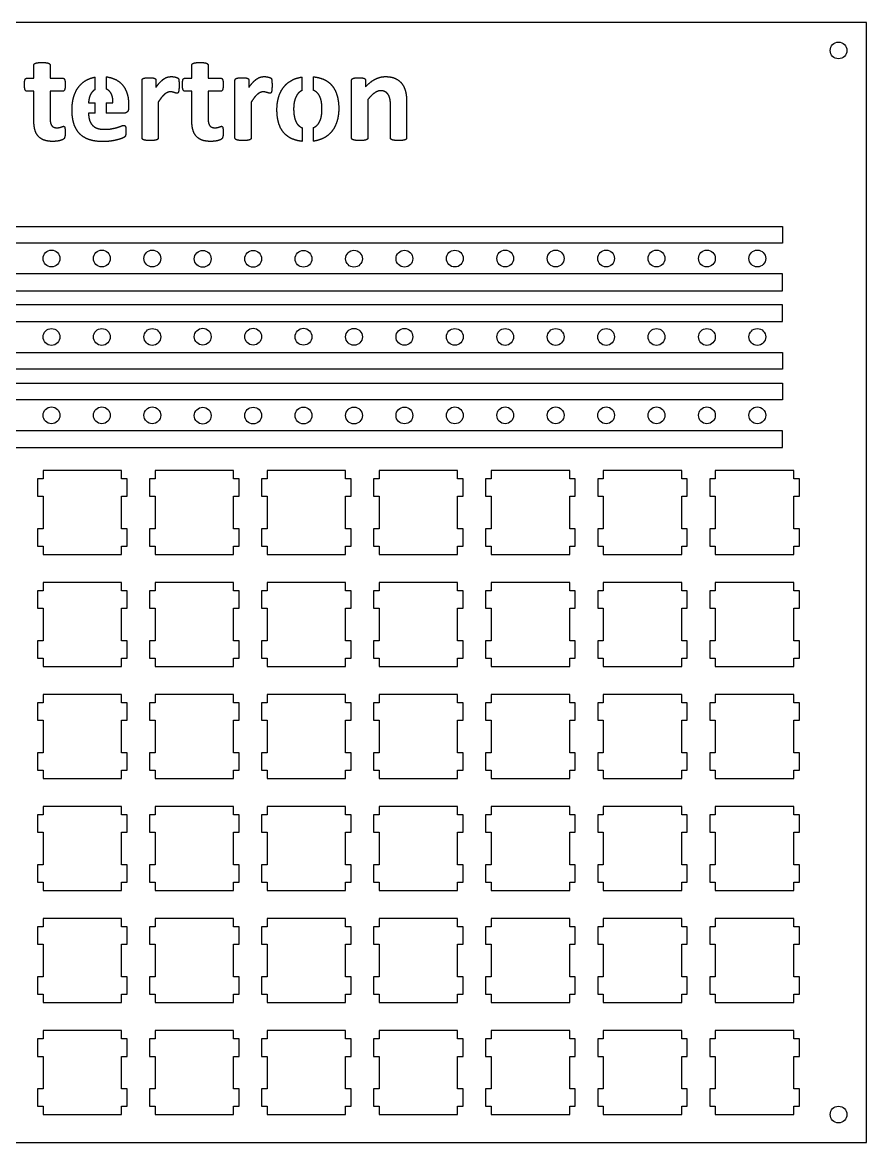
# Model space of a CAD drawing. Header units: millimetres. Extents: x 0 to 300, y 0 to 200.
# Drawn here: x 149.3 to 300, y 0 to 200 of the extents above; entities that cross this region are included whole.
import ezdxf

# ---------------------------------------------------------------- set-up
doc = ezdxf.new("R2010")
doc.units = ezdxf.units.MM
doc.layers.get('0').update_dxf_attribs({"linetype": 'CONTINUOUS'})

msp = doc.modelspace()

# ---------------------------------------------------------------- linework, layer by layer
for p, q in [((151.36, 190.06), (151.36, 192.35)), ((154.26, 192.35), (154.26, 190.06)), ((179.56, 190.06), (179.56, 192.35)), ((182.46, 192.35), (182.46, 190.06)), ((150.14, 190.06), (151.36, 190.06)), ((154.26, 190.06), (156.5, 190.06)), ((162.29, 188.01), (162.29, 190.23)), ((164.29, 190.28), (164.29, 188.1)), ((178.34, 190.06), (179.56, 190.06)), ((182.46, 190.06), (184.7, 190.06)), ((199.24, 187.83), (199.24, 190.25)), ((201.24, 190.29), (201.24, 187.88)), ((170.67, 179.37), (170.67, 189.67)), ((173.15, 189.67), (173.15, 188.39)), ((187.26, 179.37), (187.26, 189.67)), ((189.74, 189.67), (189.74, 188.39)), ((208.07, 179.37), (208.07, 189.67)), ((210.55, 189.67), (210.55, 188.48)), ((151.36, 187.7), (150.13, 187.7)), ((151.36, 182.43), (151.36, 187.7)), ((156.51, 187.7), (154.26, 187.7)), ((154.26, 187.7), (154.26, 182.87)), ((179.56, 187.7), (178.33, 187.7)), ((179.56, 182.43), (179.56, 187.7)), ((182.46, 187.7), (182.46, 182.87)), ((184.71, 187.7), (182.46, 187.7)), ((210.98, 186.22), (210.98, 179.37)), ((161.12, 185.65), (162.29, 185.65)), ((162.29, 183.78), (162.29, 185.65)), ((164.29, 185.65), (165.46, 185.65)), ((164.29, 185.65), (164.29, 183.78)), ((168.28, 185.28), (168.28, 184.82)), ((173.57, 185.79), (173.57, 179.37)), ((190.17, 185.79), (190.17, 179.37)), ((215.01, 179.37), (215.01, 185.25)), ((217.9, 185.73), (217.9, 179.37)), ((162.29, 183.78), (161.12, 183.78)), ((167.39, 183.78), (164.29, 183.78)), ((199.24, 181.2), (199.24, 178.76)), ((201.24, 181.21), (201.24, 178.79))]:
    msp.add_line(p, q)
for points in [[(300, 200), (0, 200), (0, 0), (300, 0)], [(285, 160.58), (15, 160.58), (15, 163.58), (285, 163.58)], [(15, 152.09), (285, 152.09), (285, 155.09), (15, 155.09)], [(15, 149.59), (15, 146.59), (285, 146.59), (285, 149.59)], [(285, 141.09), (285, 138.09), (15, 138.09), (15, 141.09)], [(15, 132.59), (15, 135.59), (285, 135.59), (285, 132.59)], [(15, 124.1), (285, 124.1), (285, 127.1), (15, 127.1)], [(168, 115.4), (168, 118.5), (167, 118.5), (167, 120), (153, 120), (153, 118.5), (152, 118.5), (152, 115.4), (153, 115.4), (153, 109.6), (152, 109.6), (152, 106.5), (153, 106.5), (153, 105), (167, 105), (167, 106.5), (168, 106.5), (168, 109.6), (167, 109.6), (167, 115.4)], [(172, 118.5), (172, 115.4), (173, 115.4), (173, 109.6), (172, 109.6), (172, 106.5), (173, 106.5), (173, 105), (187, 105), (187, 106.5), (188, 106.5), (188, 109.6), (187, 109.6), (187, 115.4), (188, 115.4), (188, 118.5), (187, 118.5), (187, 120), (173, 120), (173, 118.5)], [(193, 109.6), (192, 109.6), (192, 106.5), (193, 106.5), (193, 105), (207, 105), (207, 106.5), (208, 106.5), (208, 109.6), (207, 109.6), (207, 115.4), (208, 115.4), (208, 118.5), (207, 118.5), (207, 120), (193, 120), (193, 118.5), (192, 118.5), (192, 115.4), (193, 115.4)], [(227, 105), (227, 106.5), (228, 106.5), (228, 109.6), (227, 109.6), (227, 115.4), (228, 115.4), (228, 118.5), (227, 118.5), (227, 120), (213, 120), (213, 118.5), (212, 118.5), (212, 115.4), (213, 115.4), (213, 109.6), (212, 109.6), (212, 106.5), (213, 106.5), (213, 105)], [(233, 105), (247, 105), (247, 106.5), (248, 106.5), (248, 109.6), (247, 109.6), (247, 115.4), (248, 115.4), (248, 118.5), (247, 118.5), (247, 120), (233, 120), (233, 118.5), (232, 118.5), (232, 115.4), (233, 115.4), (233, 109.6), (232, 109.6), (232, 106.5), (233, 106.5)], [(268, 106.5), (268, 109.6), (267, 109.6), (267, 115.4), (268, 115.4), (268, 118.5), (267, 118.5), (267, 120), (253, 120), (253, 118.5), (252, 118.5), (252, 115.4), (253, 115.4), (253, 109.6), (252, 109.6), (252, 106.5), (253, 106.5), (253, 105), (267, 105), (267, 106.5)], [(273, 105), (287, 105), (287, 106.5), (288, 106.5), (288, 109.6), (287, 109.6), (287, 115.4), (288, 115.4), (288, 118.5), (287, 118.5), (287, 120), (273, 120), (273, 118.5), (272, 118.5), (272, 115.4), (273, 115.4), (273, 109.6), (272, 109.6), (272, 106.5), (273, 106.5)], [(167, 86.5), (168, 86.5), (168, 89.6), (167, 89.6), (167, 95.4), (168, 95.4), (168, 98.5), (167, 98.5), (167, 100), (153, 100), (153, 98.5), (152, 98.5), (152, 95.4), (153, 95.4), (153, 89.6), (152, 89.6), (152, 86.5), (153, 86.5), (153, 85), (167, 85)], [(192, 86.5), (193, 86.5), (193, 85), (207, 85), (207, 86.5), (208, 86.5), (208, 89.6), (207, 89.6), (207, 95.4), (208, 95.4), (208, 98.5), (207, 98.5), (207, 100), (193, 100), (193, 98.5), (192, 98.5), (192, 95.4), (193, 95.4), (193, 89.6), (192, 89.6)], [(227, 98.5), (227, 100), (213, 100), (213, 98.5), (212, 98.5), (212, 95.4), (213, 95.4), (213, 89.6), (212, 89.6), (212, 86.5), (213, 86.5), (213, 85), (227, 85), (227, 86.5), (228, 86.5), (228, 89.6), (227, 89.6), (227, 95.4), (228, 95.4), (228, 98.5)], [(267, 86.5), (268, 86.5), (268, 89.6), (267, 89.6), (267, 95.4), (268, 95.4), (268, 98.5), (267, 98.5), (267, 100), (253, 100), (253, 98.5), (252, 98.5), (252, 95.4), (253, 95.4), (253, 89.6), (252, 89.6), (252, 86.5), (253, 86.5), (253, 85), (267, 85)], [(287, 95.4), (288, 95.4), (288, 98.5), (287, 98.5), (287, 100), (273, 100), (273, 98.5), (272, 98.5), (272, 95.4), (273, 95.4), (273, 89.6), (272, 89.6), (272, 86.5), (273, 86.5), (273, 85), (287, 85), (287, 86.5), (288, 86.5), (288, 89.6), (287, 89.6)], [(187, 98.5), (187, 100), (173, 100), (173, 98.5), (172, 98.5), (172, 95.4), (173, 95.4), (173, 89.6), (172, 89.6), (172, 86.5), (173, 86.5), (173, 85), (187, 85), (187, 86.5), (188, 86.5), (188, 89.6), (187, 89.6), (187, 95.4), (188, 95.4), (188, 98.5)], [(247, 85), (247, 86.5), (248, 86.5), (248, 89.6), (247, 89.6), (247, 95.4), (248, 95.4), (248, 98.5), (247, 98.5), (247, 100), (233, 100), (233, 98.5), (232, 98.5), (232, 95.4), (233, 95.4), (233, 89.6), (232, 89.6), (232, 86.5), (233, 86.5), (233, 85)], [(167, 75.4), (168, 75.4), (168, 78.5), (167, 78.5), (167, 80), (153, 80), (153, 78.5), (152, 78.5), (152, 75.4), (153, 75.4), (153, 69.6), (152, 69.6), (152, 66.5), (153, 66.5), (153, 65), (167, 65), (167, 66.5), (168, 66.5), (168, 69.6), (167, 69.6)], [(172, 75.4), (173, 75.4), (173, 69.6), (172, 69.6), (172, 66.5), (173, 66.5), (173, 65), (187, 65), (187, 66.5), (188, 66.5), (188, 69.6), (187, 69.6), (187, 75.4), (188, 75.4), (188, 78.5), (187, 78.5), (187, 80), (173, 80), (173, 78.5), (172, 78.5)], [(207, 78.5), (207, 80), (193, 80), (193, 78.5), (192, 78.5), (192, 75.4), (193, 75.4), (193, 69.6), (192, 69.6), (192, 66.5), (193, 66.5), (193, 65), (207, 65), (207, 66.5), (208, 66.5), (208, 69.6), (207, 69.6), (207, 75.4), (208, 75.4), (208, 78.5)], [(212, 66.5), (213, 66.5), (213, 65), (227, 65), (227, 66.5), (228, 66.5), (228, 69.6), (227, 69.6), (227, 75.4), (228, 75.4), (228, 78.5), (227, 78.5), (227, 80), (213, 80), (213, 78.5), (212, 78.5), (212, 75.4), (213, 75.4), (213, 69.6), (212, 69.6)], [(233, 65), (247, 65), (247, 66.5), (248, 66.5), (248, 69.6), (247, 69.6), (247, 75.4), (248, 75.4), (248, 78.5), (247, 78.5), (247, 80), (233, 80), (233, 78.5), (232, 78.5), (232, 75.4), (233, 75.4), (233, 69.6), (232, 69.6), (232, 66.5), (233, 66.5)], [(253, 66.5), (253, 65), (267, 65), (267, 66.5), (268, 66.5), (268, 69.6), (267, 69.6), (267, 75.4), (268, 75.4), (268, 78.5), (267, 78.5), (267, 80), (253, 80), (253, 78.5), (252, 78.5), (252, 75.4), (253, 75.4), (253, 69.6), (252, 69.6), (252, 66.5)], [(273, 75.4), (273, 69.6), (272, 69.6), (272, 66.5), (273, 66.5), (273, 65), (287, 65), (287, 66.5), (288, 66.5), (288, 69.6), (287, 69.6), (287, 75.4), (288, 75.4), (288, 78.5), (287, 78.5), (287, 80), (273, 80), (273, 78.5), (272, 78.5), (272, 75.4)], [(167, 45), (167, 46.5), (168, 46.5), (168, 49.6), (167, 49.6), (167, 55.4), (168, 55.4), (168, 58.5), (167, 58.5), (167, 60), (153, 60), (153, 58.5), (152, 58.5), (152, 55.4), (153, 55.4), (153, 49.6), (152, 49.6), (152, 46.5), (153, 46.5), (153, 45)], [(208, 49.6), (207, 49.6), (207, 55.4), (208, 55.4), (208, 58.5), (207, 58.5), (207, 60), (193, 60), (193, 58.5), (192, 58.5), (192, 55.4), (193, 55.4), (193, 49.6), (192, 49.6), (192, 46.5), (193, 46.5), (193, 45), (207, 45), (207, 46.5), (208, 46.5)], [(212, 49.6), (212, 46.5), (213, 46.5), (213, 45), (227, 45), (227, 46.5), (228, 46.5), (228, 49.6), (227, 49.6), (227, 55.4), (228, 55.4), (228, 58.5), (227, 58.5), (227, 60), (213, 60), (213, 58.5), (212, 58.5), (212, 55.4), (213, 55.4), (213, 49.6)], [(268, 49.6), (267, 49.6), (267, 55.4), (268, 55.4), (268, 58.5), (267, 58.5), (267, 60), (253, 60), (253, 58.5), (252, 58.5), (252, 55.4), (253, 55.4), (253, 49.6), (252, 49.6), (252, 46.5), (253, 46.5), (253, 45), (267, 45), (267, 46.5), (268, 46.5)], [(273, 49.6), (272, 49.6), (272, 46.5), (273, 46.5), (273, 45), (287, 45), (287, 46.5), (288, 46.5), (288, 49.6), (287, 49.6), (287, 55.4), (288, 55.4), (288, 58.5), (287, 58.5), (287, 60), (273, 60), (273, 58.5), (272, 58.5), (272, 55.4), (273, 55.4)], [(173, 58.5), (172, 58.5), (172, 55.4), (173, 55.4), (173, 49.6), (172, 49.6), (172, 46.5), (173, 46.5), (173, 45), (187, 45), (187, 46.5), (188, 46.5), (188, 49.6), (187, 49.6), (187, 55.4), (188, 55.4), (188, 58.5), (187, 58.5), (187, 60), (173, 60)], [(232, 46.5), (233, 46.5), (233, 45), (247, 45), (247, 46.5), (248, 46.5), (248, 49.6), (247, 49.6), (247, 55.4), (248, 55.4), (248, 58.5), (247, 58.5), (247, 60), (233, 60), (233, 58.5), (232, 58.5), (232, 55.4), (233, 55.4), (233, 49.6), (232, 49.6)], [(153, 29.6), (152, 29.6), (152, 26.5), (153, 26.5), (153, 25), (167, 25), (167, 26.5), (168, 26.5), (168, 29.6), (167, 29.6), (167, 35.4), (168, 35.4), (168, 38.5), (167, 38.5), (167, 40), (153, 40), (153, 38.5), (152, 38.5), (152, 35.4), (153, 35.4)], [(173, 29.6), (172, 29.6), (172, 26.5), (173, 26.5), (173, 25), (187, 25), (187, 26.5), (188, 26.5), (188, 29.6), (187, 29.6), (187, 35.4), (188, 35.4), (188, 38.5), (187, 38.5), (187, 40), (173, 40), (173, 38.5), (172, 38.5), (172, 35.4), (173, 35.4)], [(208, 29.6), (207, 29.6), (207, 35.4), (208, 35.4), (208, 38.5), (207, 38.5), (207, 40), (193, 40), (193, 38.5), (192, 38.5), (192, 35.4), (193, 35.4), (193, 29.6), (192, 29.6), (192, 26.5), (193, 26.5), (193, 25), (207, 25), (207, 26.5), (208, 26.5)], [(212, 35.4), (213, 35.4), (213, 29.6), (212, 29.6), (212, 26.5), (213, 26.5), (213, 25), (227, 25), (227, 26.5), (228, 26.5), (228, 29.6), (227, 29.6), (227, 35.4), (228, 35.4), (228, 38.5), (227, 38.5), (227, 40), (213, 40), (213, 38.5), (212, 38.5)], [(232, 29.6), (232, 26.5), (233, 26.5), (233, 25), (247, 25), (247, 26.5), (248, 26.5), (248, 29.6), (247, 29.6), (247, 35.4), (248, 35.4), (248, 38.5), (247, 38.5), (247, 40), (233, 40), (233, 38.5), (232, 38.5), (232, 35.4), (233, 35.4), (233, 29.6)], [(253, 25), (267, 25), (267, 26.5), (268, 26.5), (268, 29.6), (267, 29.6), (267, 35.4), (268, 35.4), (268, 38.5), (267, 38.5), (267, 40), (253, 40), (253, 38.5), (252, 38.5), (252, 35.4), (253, 35.4), (253, 29.6), (252, 29.6), (252, 26.5), (253, 26.5)], [(273, 35.4), (273, 29.6), (272, 29.6), (272, 26.5), (273, 26.5), (273, 25), (287, 25), (287, 26.5), (288, 26.5), (288, 29.6), (287, 29.6), (287, 35.4), (288, 35.4), (288, 38.5), (287, 38.5), (287, 40), (273, 40), (273, 38.5), (272, 38.5), (272, 35.4)], [(153, 18.5), (152, 18.5), (152, 15.4), (153, 15.4), (153, 9.6), (152, 9.6), (152, 6.5), (153, 6.5), (153, 5), (167, 5), (167, 6.5), (168, 6.5), (168, 9.6), (167, 9.6), (167, 15.4), (168, 15.4), (168, 18.5), (167, 18.5), (167, 20), (153, 20)], [(207, 9.6), (207, 15.4), (208, 15.4), (208, 18.5), (207, 18.5), (207, 20), (193, 20), (193, 18.5), (192, 18.5), (192, 15.4), (193, 15.4), (193, 9.6), (192, 9.6), (192, 6.5), (193, 6.5), (193, 5), (207, 5), (207, 6.5), (208, 6.5), (208, 9.6)], [(227, 20), (213, 20), (213, 18.5), (212, 18.5), (212, 15.4), (213, 15.4), (213, 9.6), (212, 9.6), (212, 6.5), (213, 6.5), (213, 5), (227, 5), (227, 6.5), (228, 6.5), (228, 9.6), (227, 9.6), (227, 15.4), (228, 15.4), (228, 18.5), (227, 18.5)], [(252, 18.5), (252, 15.4), (253, 15.4), (253, 9.6), (252, 9.6), (252, 6.5), (253, 6.5), (253, 5), (267, 5), (267, 6.5), (268, 6.5), (268, 9.6), (267, 9.6), (267, 15.4), (268, 15.4), (268, 18.5), (267, 18.5), (267, 20), (253, 20), (253, 18.5)], [(272, 18.5), (272, 15.4), (273, 15.4), (273, 9.6), (272, 9.6), (272, 6.5), (273, 6.5), (273, 5), (287, 5), (287, 6.5), (288, 6.5), (288, 9.6), (287, 9.6), (287, 15.4), (288, 15.4), (288, 18.5), (287, 18.5), (287, 20), (273, 20), (273, 18.5)], [(188, 15.4), (188, 18.5), (187, 18.5), (187, 20), (173, 20), (173, 18.5), (172, 18.5), (172, 15.4), (173, 15.4), (173, 9.6), (172, 9.6), (172, 6.5), (173, 6.5), (173, 5), (187, 5), (187, 6.5), (188, 6.5), (188, 9.6), (187, 9.6), (187, 15.4)], [(233, 6.5), (233, 5), (247, 5), (247, 6.5), (248, 6.5), (248, 9.6), (247, 9.6), (247, 15.4), (248, 15.4), (248, 18.5), (247, 18.5), (247, 20), (233, 20), (233, 18.5), (232, 18.5), (232, 15.4), (233, 15.4), (233, 9.6), (232, 9.6), (232, 6.5)]]:
    msp.add_lwpolyline(points, close=True)
for centre in [(295, 195), (154.5, 157.84), (163.5, 157.84), (172.5, 157.84), (181.5, 157.78), (190.5, 157.79), (199.5, 157.8), (208.5, 157.81), (217.5, 157.82), (226.5, 157.83), (235.5, 157.84), (244.5, 157.84), (253.5, 157.84), (262.5, 157.84), (271.5, 157.84), (280.5, 157.84), (154.5, 143.84), (163.5, 143.84), (172.5, 143.84), (181.5, 143.89), (190.5, 143.89), (199.5, 143.88), (208.5, 143.87), (217.5, 143.86), (226.5, 143.85), (235.5, 143.84), (244.5, 143.84), (253.5, 143.84), (262.5, 143.84), (271.5, 143.84), (280.5, 143.84), (154.5, 129.85), (163.5, 129.85), (172.5, 129.85), (181.5, 129.79), (190.5, 129.8), (199.5, 129.81), (208.5, 129.82), (217.5, 129.83), (226.5, 129.84), (235.5, 129.85), (244.5, 129.85), (253.5, 129.85), (262.5, 129.85), (271.5, 129.85), (280.5, 129.85), (295, 5)]:
    msp.add_circle(centre, 1.5)
for points in [[(151.36, 192.35), (151.36, 192.47), (151.43, 192.56)], [(151.43, 192.56), (151.49, 192.65), (151.66, 192.72)], [(151.66, 192.72), (151.82, 192.78), (152.11, 192.81)], [(152.11, 192.81), (152.39, 192.84), (152.8, 192.84)], [(152.8, 192.84), (153.23, 192.84), (153.51, 192.81)], [(153.51, 192.81), (153.8, 192.78), (153.96, 192.72)], [(153.96, 192.72), (154.12, 192.65), (154.19, 192.56)], [(154.19, 192.56), (154.26, 192.47), (154.26, 192.35)], [(179.56, 192.35), (179.56, 192.47), (179.63, 192.56)], [(179.63, 192.56), (179.69, 192.65), (179.86, 192.72)], [(179.86, 192.72), (180.02, 192.78), (180.31, 192.81)], [(180.31, 192.81), (180.59, 192.84), (181, 192.84)], [(181, 192.84), (181.43, 192.84), (181.71, 192.81)], [(181.71, 192.81), (182, 192.78), (182.16, 192.72)], [(182.16, 192.72), (182.32, 192.65), (182.39, 192.56)], [(182.39, 192.56), (182.46, 192.47), (182.46, 192.35)], [(149.79, 189.81), (149.85, 189.94), (149.94, 190)], [(149.94, 190), (150.02, 190.06), (150.14, 190.06)], [(156.5, 190.06), (156.61, 190.06), (156.7, 190)], [(156.7, 190), (156.78, 189.94), (156.84, 189.81)], [(161.22, 189.92), (161.72, 190.13), (162.29, 190.23)], [(164.29, 190.28), (165.04, 190.19), (165.63, 189.94)], [(170.72, 189.87), (170.78, 189.95), (170.93, 190.01)], [(170.93, 190.01), (171.08, 190.07), (171.32, 190.1)], [(171.32, 190.1), (171.55, 190.13), (171.91, 190.13)], [(171.91, 190.13), (172.28, 190.13), (172.52, 190.1)], [(172.52, 190.1), (172.77, 190.07), (172.9, 190.01)], [(172.9, 190.01), (173.03, 189.95), (173.09, 189.87)], [(174.59, 189.93), (174.91, 190.15), (175.23, 190.24)], [(175.23, 190.24), (175.56, 190.32), (175.88, 190.32)], [(175.88, 190.32), (176.03, 190.32), (176.2, 190.31)], [(176.2, 190.31), (176.38, 190.29), (176.56, 190.25)], [(176.56, 190.25), (176.75, 190.21), (176.88, 190.16)], [(176.88, 190.16), (177.02, 190.1), (177.09, 190.05)], [(177.09, 190.05), (177.15, 189.99), (177.18, 189.92)], [(177.99, 189.81), (178.05, 189.94), (178.14, 190)], [(178.14, 190), (178.22, 190.06), (178.34, 190.06)], [(184.7, 190.06), (184.81, 190.06), (184.9, 190)], [(184.9, 190), (184.98, 189.94), (185.04, 189.81)], [(187.32, 189.87), (187.37, 189.95), (187.52, 190.01)], [(187.52, 190.01), (187.67, 190.07), (187.91, 190.1)], [(187.91, 190.1), (188.15, 190.13), (188.5, 190.13)], [(188.5, 190.13), (188.87, 190.13), (189.12, 190.1)], [(189.12, 190.1), (189.36, 190.07), (189.49, 190.01)], [(189.49, 190.01), (189.62, 189.95), (189.68, 189.87)], [(191.18, 189.93), (191.5, 190.15), (191.83, 190.24)], [(191.83, 190.24), (192.15, 190.32), (192.47, 190.32)], [(192.47, 190.32), (192.62, 190.32), (192.8, 190.31)], [(192.8, 190.31), (192.97, 190.29), (193.15, 190.25)], [(193.15, 190.25), (193.34, 190.21), (193.48, 190.16)], [(193.48, 190.16), (193.62, 190.1), (193.68, 190.05)], [(193.68, 190.05), (193.74, 189.99), (193.77, 189.92)], [(197.91, 189.9), (198.52, 190.14), (199.24, 190.25)], [(201.24, 190.29), (202.1, 190.2), (202.79, 189.95)], [(208.13, 189.87), (208.19, 189.95), (208.34, 190.01)], [(208.34, 190.01), (208.49, 190.07), (208.73, 190.1)], [(208.73, 190.1), (208.96, 190.13), (209.32, 190.13)], [(209.32, 190.13), (209.69, 190.13), (209.93, 190.1)], [(209.93, 190.1), (210.17, 190.07), (210.31, 190.01)], [(210.31, 190.01), (210.44, 189.95), (210.5, 189.87)], [(212.29, 189.86), (213.17, 190.32), (214.13, 190.32)], [(214.13, 190.32), (215.18, 190.32), (215.9, 189.98)], [(149.68, 188.88), (149.68, 189.22), (149.71, 189.45)], [(149.79, 187.98), (149.68, 188.25), (149.68, 188.88)], [(149.71, 189.45), (149.73, 189.68), (149.79, 189.81)], [(156.84, 189.81), (156.9, 189.68), (156.93, 189.45)], [(156.96, 188.88), (156.96, 188.25), (156.84, 187.98)], [(156.93, 189.45), (156.96, 189.22), (156.96, 188.88)], [(158.53, 186.88), (158.88, 187.98), (159.57, 188.75)], [(159.57, 188.75), (160.25, 189.52), (161.22, 189.92)], [(162.29, 188.01), (161.95, 187.81), (161.71, 187.5)], [(164.97, 187.57), (164.71, 187.93), (164.29, 188.1)], [(165.63, 189.94), (166.55, 189.56), (167.13, 188.89)], [(167.13, 188.89), (167.72, 188.21), (168, 187.29)], [(170.67, 189.67), (170.67, 189.78), (170.72, 189.87)], [(173.09, 189.87), (173.15, 189.78), (173.15, 189.67)], [(173.15, 188.39), (173.55, 188.96), (173.91, 189.34)], [(173.91, 189.34), (174.27, 189.71), (174.59, 189.93)], [(177.18, 189.92), (177.21, 189.85), (177.23, 189.73)], [(177.25, 188.03), (177.23, 187.76), (177.18, 187.61)], [(177.23, 189.73), (177.25, 189.61), (177.27, 189.37)], [(177.28, 188.71), (177.28, 188.29), (177.25, 188.03)], [(177.27, 189.37), (177.28, 189.12), (177.28, 188.71)], [(177.88, 188.88), (177.88, 189.22), (177.91, 189.45)], [(177.99, 187.98), (177.88, 188.25), (177.88, 188.88)], [(177.91, 189.45), (177.93, 189.68), (177.99, 189.81)], [(185.04, 189.81), (185.1, 189.68), (185.13, 189.45)], [(185.16, 188.88), (185.16, 188.25), (185.04, 187.98)], [(185.13, 189.45), (185.16, 189.22), (185.16, 188.88)], [(187.26, 189.67), (187.26, 189.78), (187.32, 189.87)], [(189.68, 189.87), (189.74, 189.78), (189.74, 189.67)], [(189.74, 188.39), (190.14, 188.96), (190.5, 189.34)], [(190.5, 189.34), (190.86, 189.71), (191.18, 189.93)], [(193.77, 189.92), (193.8, 189.85), (193.82, 189.73)], [(193.85, 188.03), (193.82, 187.76), (193.78, 187.61)], [(193.82, 189.73), (193.85, 189.61), (193.86, 189.37)], [(193.87, 188.71), (193.87, 188.29), (193.85, 188.03)], [(193.86, 189.37), (193.87, 189.12), (193.87, 188.71)], [(195.1, 186.82), (195.45, 187.91), (196.15, 188.69)], [(196.15, 188.69), (196.86, 189.47), (197.91, 189.9)], [(202.79, 189.95), (203.8, 189.57), (204.47, 188.85)], [(204.47, 188.85), (205.13, 188.12), (205.45, 187.06)], [(208.07, 189.67), (208.07, 189.78), (208.13, 189.87)], [(210.5, 189.87), (210.55, 189.78), (210.55, 189.67)], [(210.55, 188.48), (211.41, 189.4), (212.29, 189.86)], [(215.9, 189.98), (216.62, 189.63), (217.07, 189.04)], [(217.07, 189.04), (217.51, 188.44), (217.71, 187.65)], [(150.13, 187.7), (149.91, 187.7), (149.79, 187.98)], [(156.84, 187.98), (156.73, 187.7), (156.51, 187.7)], [(158.17, 184.4), (158.17, 185.78), (158.53, 186.88)], [(161.29, 186.67), (161.15, 186.19), (161.12, 185.65)], [(161.71, 187.5), (161.43, 187.15), (161.29, 186.67)], [(165.46, 185.65), (165.5, 186.87), (164.97, 187.57)], [(168, 187.29), (168.28, 186.37), (168.28, 185.28)], [(174.18, 186.64), (173.9, 186.3), (173.57, 185.79)], [(174.72, 187.2), (174.46, 186.99), (174.18, 186.64)], [(175.22, 187.5), (174.98, 187.4), (174.72, 187.2)], [(175.71, 187.6), (175.47, 187.6), (175.22, 187.5)], [(176.09, 187.56), (175.92, 187.6), (175.71, 187.6)], [(176.41, 187.47), (176.26, 187.52), (176.09, 187.56)], [(176.67, 187.39), (176.55, 187.43), (176.41, 187.47)], [(176.87, 187.35), (176.78, 187.35), (176.67, 187.39)], [(177.06, 187.4), (176.99, 187.35), (176.87, 187.35)], [(177.18, 187.61), (177.14, 187.46), (177.06, 187.4)], [(178.33, 187.7), (178.11, 187.7), (177.99, 187.98)], [(185.04, 187.98), (184.93, 187.7), (184.71, 187.7)], [(190.77, 186.64), (190.49, 186.3), (190.17, 185.79)], [(191.31, 187.2), (191.05, 186.99), (190.77, 186.64)], [(191.82, 187.5), (191.57, 187.4), (191.31, 187.2)], [(192.3, 187.6), (192.06, 187.6), (191.82, 187.5)], [(192.68, 187.56), (192.51, 187.6), (192.3, 187.6)], [(193, 187.47), (192.85, 187.52), (192.68, 187.56)], [(193.26, 187.39), (193.14, 187.43), (193, 187.47)], [(193.47, 187.35), (193.37, 187.35), (193.26, 187.39)], [(193.66, 187.4), (193.58, 187.35), (193.47, 187.35)], [(193.78, 187.61), (193.73, 187.46), (193.66, 187.4)], [(194.75, 184.42), (194.75, 185.73), (195.1, 186.82)], [(197.89, 186), (197.73, 185.36), (197.73, 184.54)], [(198.36, 187.1), (198.05, 186.64), (197.89, 186)], [(199.15, 187.79), (198.67, 187.55), (198.36, 187.1)], [(199.24, 187.83), (199.2, 187.81), (199.15, 187.79)], [(201.49, 187.76), (201.37, 187.83), (201.24, 187.88)], [(202.26, 187.02), (201.97, 187.5), (201.49, 187.76)], [(202.67, 185.91), (202.55, 186.55), (202.26, 187.02)], [(205.45, 187.06), (205.78, 186), (205.78, 184.62)], [(212.16, 187.39), (211.59, 186.99), (210.98, 186.22)], [(213.28, 187.8), (212.72, 187.8), (212.16, 187.39)], [(214.04, 187.63), (213.72, 187.8), (213.28, 187.8)], [(214.58, 187.16), (214.37, 187.46), (214.04, 187.63)], [(214.9, 186.42), (214.79, 186.85), (214.58, 187.16)], [(215.01, 185.25), (215.01, 186), (214.9, 186.42)], [(217.71, 187.65), (217.9, 186.85), (217.9, 185.73)], [(158.51, 181.89), (158.17, 182.96), (158.17, 184.4)], [(168.04, 184.04), (167.8, 183.78), (167.39, 183.78)], [(168.28, 184.82), (168.28, 184.29), (168.04, 184.04)], [(195.07, 181.99), (194.75, 183.05), (194.75, 184.42)], [(197.73, 184.54), (197.73, 183.78), (197.86, 183.14)], [(202.64, 183.05), (202.79, 183.69), (202.79, 184.51)], [(202.79, 184.51), (202.79, 185.27), (202.67, 185.91)], [(205.78, 184.62), (205.78, 183.31), (205.43, 182.22)], [(151.56, 180.79), (151.36, 181.49), (151.36, 182.43)], [(154.26, 182.87), (154.26, 182.03), (154.52, 181.61)], [(161.12, 183.78), (161.12, 183.12), (161.28, 182.59)], [(161.28, 182.59), (161.43, 182.05), (161.78, 181.68)], [(179.76, 180.79), (179.56, 181.49), (179.56, 182.43)], [(182.46, 182.87), (182.46, 182.03), (182.72, 181.61)], [(197.86, 183.14), (197.99, 182.5), (198.27, 182.03)], [(198.27, 182.03), (198.55, 181.55), (199.04, 181.3)], [(202.18, 181.96), (202.49, 182.41), (202.64, 183.05)], [(205.43, 182.22), (205.08, 181.14), (204.38, 180.35)], [(152.17, 179.65), (151.75, 180.1), (151.56, 180.79)], [(154.52, 181.61), (154.79, 181.19), (155.47, 181.19)], [(155.47, 181.19), (155.7, 181.19), (155.88, 181.23)], [(155.88, 181.23), (156.07, 181.27), (156.21, 181.32)], [(156.21, 181.32), (156.36, 181.37), (156.46, 181.41)], [(156.46, 181.41), (156.55, 181.45), (156.63, 181.45)], [(156.63, 181.45), (156.7, 181.45), (156.77, 181.41)], [(156.77, 181.41), (156.83, 181.37), (156.87, 181.25)], [(156.87, 181.25), (156.9, 181.13), (156.93, 180.92)], [(156.96, 180.39), (156.96, 179.88), (156.89, 179.61)], [(156.93, 180.92), (156.96, 180.71), (156.96, 180.39)], [(159.54, 180.11), (158.85, 180.82), (158.51, 181.89)], [(161.27, 179.06), (160.23, 179.41), (159.54, 180.11)], [(161.78, 181.68), (162.12, 181.3), (162.65, 181.1)], [(162.65, 181.1), (163.19, 180.91), (163.94, 180.91)], [(163.94, 180.91), (164.7, 180.91), (165.28, 181.02)], [(165.28, 181.02), (165.85, 181.13), (166.28, 181.26)], [(166.28, 181.26), (166.7, 181.39), (166.97, 181.5)], [(166.97, 181.5), (167.25, 181.61), (167.42, 181.61)], [(167.42, 181.61), (167.53, 181.61), (167.6, 181.57)], [(167.6, 181.57), (167.67, 181.53), (167.71, 181.43)], [(167.71, 181.43), (167.76, 181.32), (167.78, 181.13)], [(167.78, 180.22), (167.77, 180.04), (167.75, 179.92)], [(167.78, 181.13), (167.79, 180.94), (167.79, 180.65)], [(167.79, 180.65), (167.79, 180.4), (167.78, 180.22)], [(180.37, 179.65), (179.95, 180.1), (179.76, 180.79)], [(182.72, 181.61), (182.99, 181.19), (183.67, 181.19)], [(183.67, 181.19), (183.9, 181.19), (184.08, 181.23)], [(184.08, 181.23), (184.27, 181.27), (184.41, 181.32)], [(184.41, 181.32), (184.56, 181.37), (184.66, 181.41)], [(184.66, 181.41), (184.75, 181.45), (184.83, 181.45)], [(184.83, 181.45), (184.9, 181.45), (184.97, 181.41)], [(184.97, 181.41), (185.03, 181.37), (185.07, 181.25)], [(185.07, 181.25), (185.1, 181.13), (185.13, 180.92)], [(185.16, 180.39), (185.16, 179.88), (185.09, 179.61)], [(185.13, 180.92), (185.16, 180.71), (185.16, 180.39)], [(196.06, 180.2), (195.39, 180.93), (195.07, 181.99)], [(197.75, 179.1), (196.73, 179.48), (196.06, 180.2)], [(199.04, 181.3), (199.13, 181.24), (199.24, 181.2)], [(201.24, 181.21), (201.31, 181.24), (201.38, 181.27)], [(201.38, 181.27), (201.87, 181.51), (202.18, 181.96)], [(204.38, 180.35), (203.68, 179.57), (202.62, 179.14)], [(153.22, 178.97), (152.58, 179.19), (152.17, 179.65)], [(154.72, 178.75), (153.85, 178.75), (153.22, 178.97)], [(155.36, 178.79), (155.04, 178.75), (154.72, 178.75)], [(155.95, 178.88), (155.68, 178.82), (155.36, 178.79)], [(156.42, 179.03), (156.22, 178.95), (155.95, 178.88)], [(156.73, 179.23), (156.62, 179.12), (156.42, 179.03)], [(156.89, 179.61), (156.83, 179.34), (156.73, 179.23)], [(163.67, 178.72), (162.3, 178.72), (161.27, 179.06)], [(165.1, 178.81), (164.43, 178.72), (163.67, 178.72)], [(166.29, 179.05), (165.77, 178.91), (165.1, 178.81)], [(167.15, 179.32), (166.81, 179.18), (166.29, 179.05)], [(167.56, 179.54), (167.48, 179.45), (167.15, 179.32)], [(167.68, 179.7), (167.63, 179.62), (167.56, 179.54)], [(167.75, 179.92), (167.72, 179.79), (167.68, 179.7)], [(170.73, 179.17), (170.67, 179.26), (170.67, 179.37)], [(170.97, 179.03), (170.8, 179.09), (170.73, 179.17)], [(171.42, 178.94), (171.14, 178.97), (170.97, 179.03)], [(172.12, 178.91), (171.69, 178.91), (171.42, 178.94)], [(172.82, 178.94), (172.55, 178.91), (172.12, 178.91)], [(173.27, 179.03), (173.1, 178.97), (172.82, 178.94)], [(173.5, 179.17), (173.43, 179.09), (173.27, 179.03)], [(173.57, 179.37), (173.57, 179.26), (173.5, 179.17)], [(181.42, 178.97), (180.78, 179.19), (180.37, 179.65)], [(182.92, 178.75), (182.05, 178.75), (181.42, 178.97)], [(183.56, 178.79), (183.24, 178.75), (182.92, 178.75)], [(184.15, 178.88), (183.88, 178.82), (183.56, 178.79)], [(184.62, 179.03), (184.42, 178.95), (184.15, 178.88)], [(184.93, 179.23), (184.82, 179.12), (184.62, 179.03)], [(185.09, 179.61), (185.03, 179.34), (184.93, 179.23)], [(187.33, 179.17), (187.26, 179.26), (187.26, 179.37)], [(187.56, 179.03), (187.4, 179.09), (187.33, 179.17)], [(188.01, 178.94), (187.73, 178.97), (187.56, 179.03)], [(188.71, 178.91), (188.28, 178.91), (188.01, 178.94)], [(189.42, 178.94), (189.14, 178.91), (188.71, 178.91)], [(189.86, 179.03), (189.69, 178.97), (189.42, 178.94)], [(190.1, 179.17), (190.03, 179.09), (189.86, 179.03)], [(190.17, 179.37), (190.17, 179.26), (190.1, 179.17)], [(199.24, 178.76), (198.41, 178.85), (197.75, 179.1)], [(202.62, 179.14), (201.99, 178.89), (201.24, 178.79)], [(208.14, 179.17), (208.07, 179.26), (208.07, 179.37)], [(208.38, 179.03), (208.21, 179.09), (208.14, 179.17)], [(208.82, 178.94), (208.55, 178.97), (208.38, 179.03)], [(209.53, 178.91), (209.1, 178.91), (208.82, 178.94)], [(210.23, 178.94), (209.95, 178.91), (209.53, 178.91)], [(210.68, 179.03), (210.51, 178.97), (210.23, 178.94)], [(210.91, 179.17), (210.84, 179.09), (210.68, 179.03)], [(210.98, 179.37), (210.98, 179.26), (210.91, 179.17)], [(215.08, 179.17), (215.01, 179.26), (215.01, 179.37)], [(215.31, 179.03), (215.15, 179.09), (215.08, 179.17)], [(215.75, 178.94), (215.47, 178.97), (215.31, 179.03)], [(216.46, 178.91), (216.03, 178.91), (215.75, 178.94)], [(217.16, 178.94), (216.88, 178.91), (216.46, 178.91)], [(217.6, 179.03), (217.44, 178.97), (217.16, 178.94)], [(217.83, 179.17), (217.77, 179.09), (217.6, 179.03)], [(217.9, 179.37), (217.9, 179.26), (217.83, 179.17)]]:
    msp.add_open_spline(points, degree=2)

doc.saveas('drawing.dxf')
